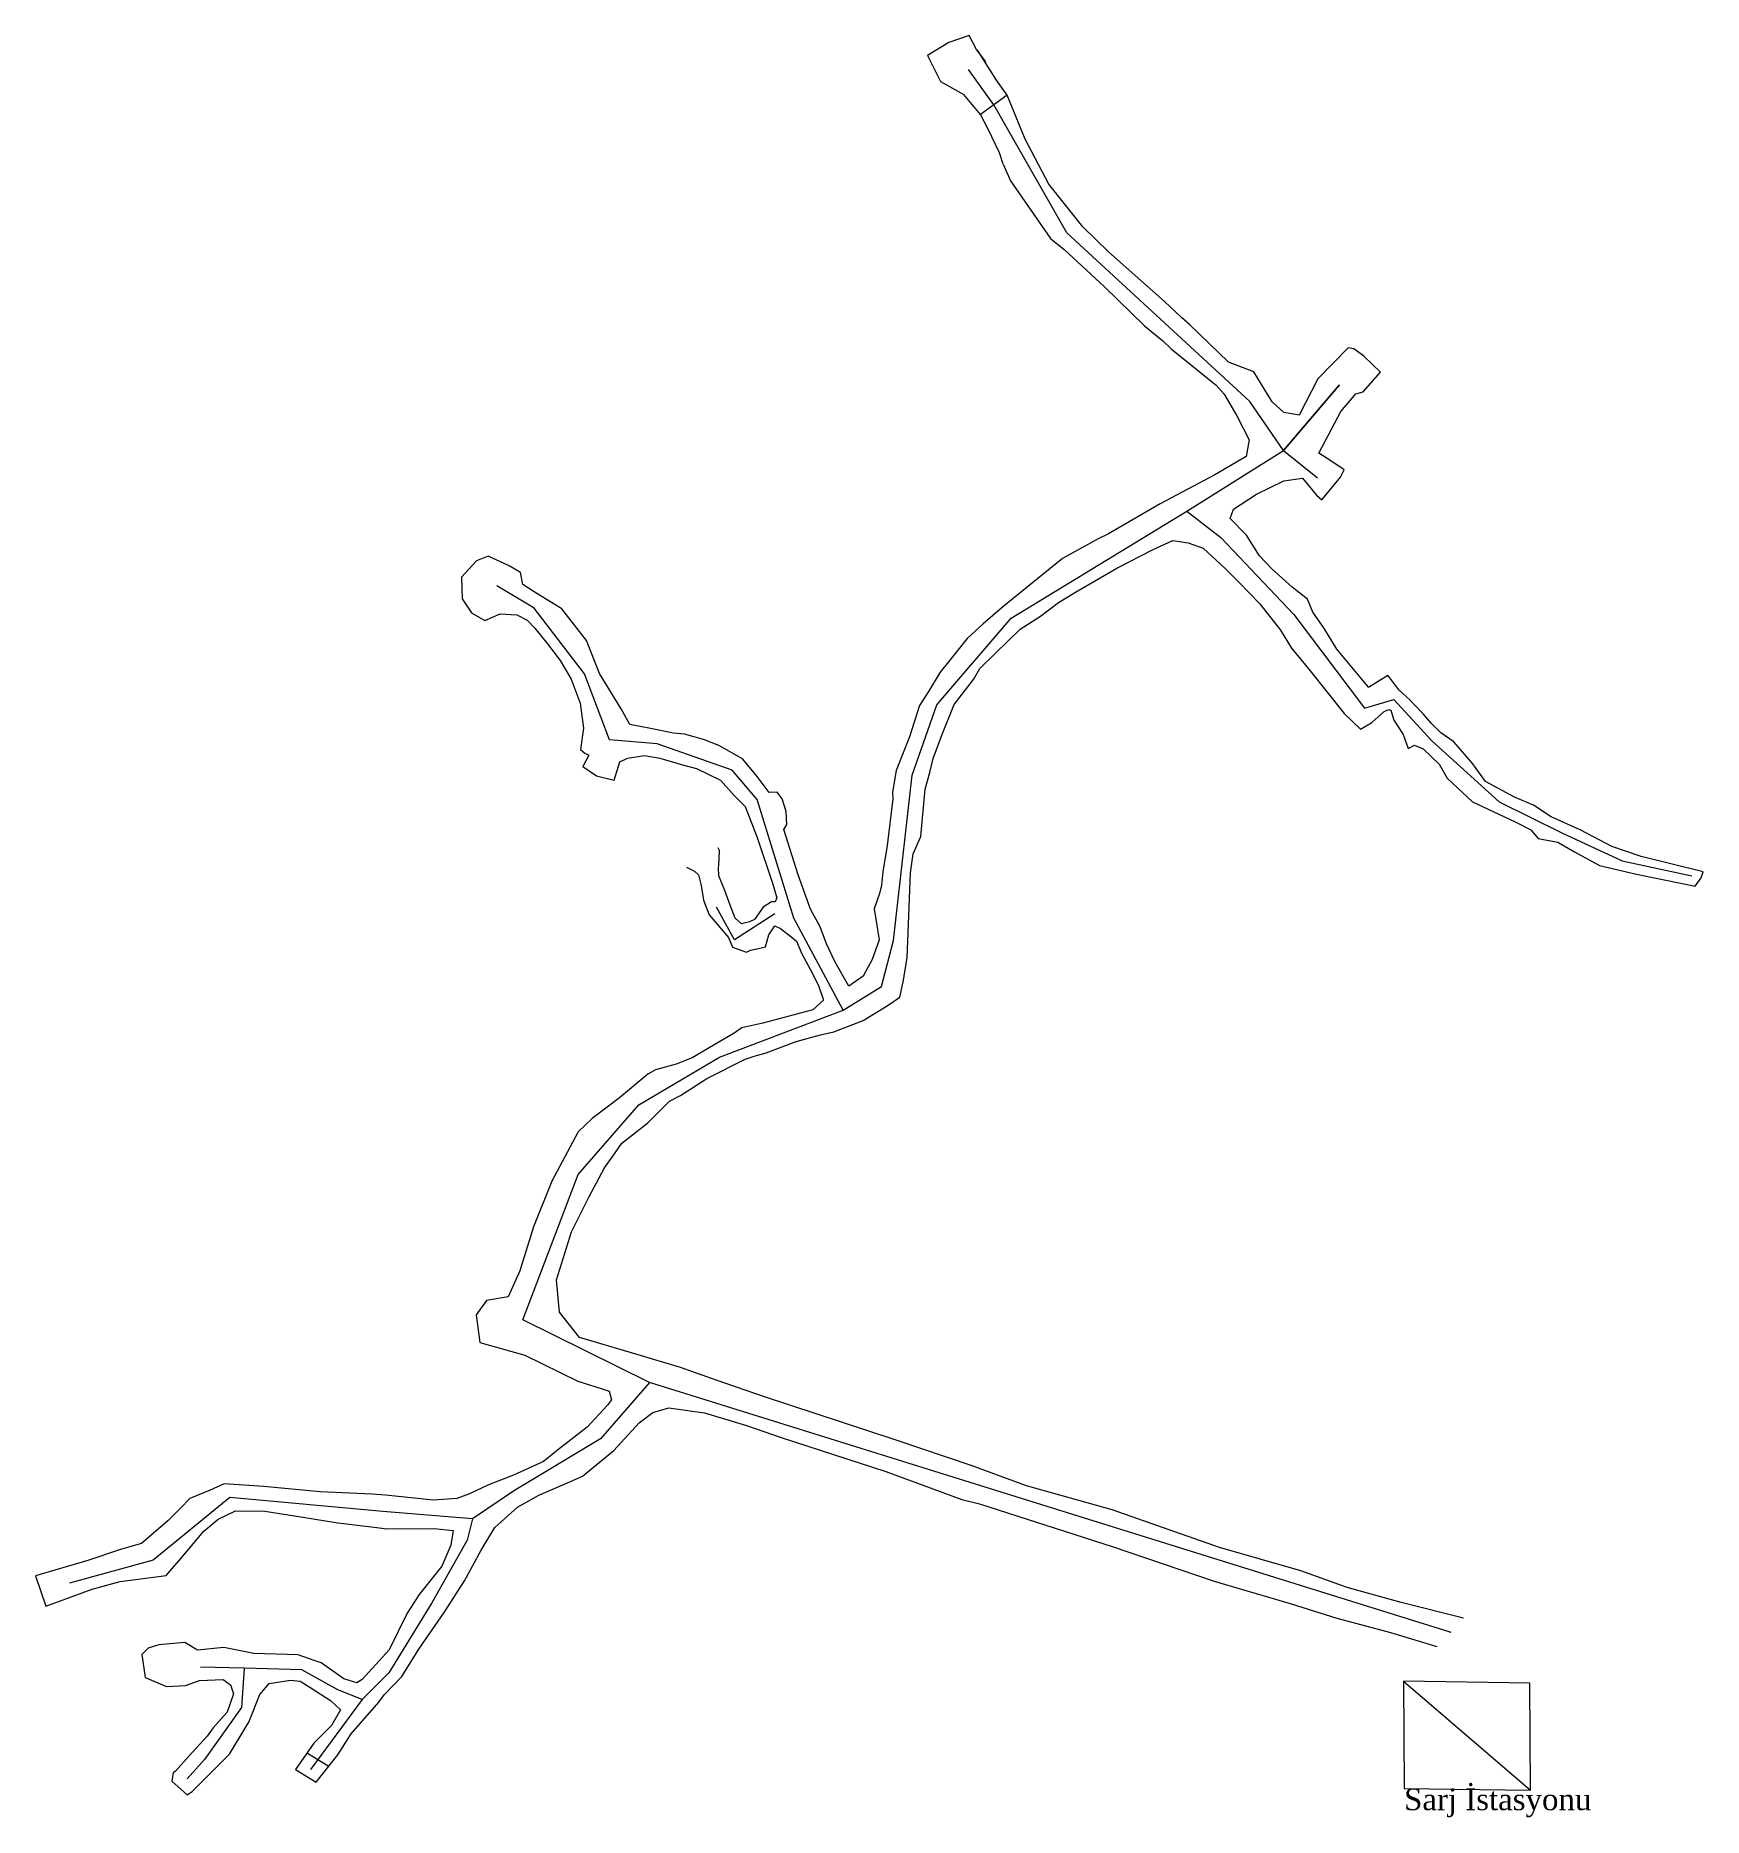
# Model space of a CAD drawing. Header units: millimetres. Extents: x 751215 to 751406, y 4171922 to 4172126.
import ezdxf

# ---------------------------------------------------------------- set-up
doc = ezdxf.new("R2010")
doc.units = ezdxf.units.MM
doc.layers.get('0').update_dxf_attribs({"color": 5, "lineweight": 0})
for name, color, linetype, lineweight in [('GEOFENCE', 1, 'Continuous', 0), ('HARAP_HARAP', 5, 'Continuous', 13), ('INIT_COORD', 2, 'Continuous', 0)]:
    doc.layers.add(name, color=color, linetype=linetype, lineweight=lineweight)
doc.styles.get("Standard").update_dxf_attribs({"font": 'times.ttf'})

msp = doc.modelspace()

# ---------------------------------------------------------------- linework, layer by layer
at = {"elevation": 753.94}
msp.add_lwpolyline([(751372.02, 4171937.21), (751372.08, 4171924.91), (751386.59, 4171924.7), (751386.53, 4171937)], close=True, dxfattribs=at)
at = {"layer": 'GEOFENCE'}
for p, q in [((751324.99, 4172118.22, 757.66), (751322.07, 4172122.26, 758.04)), ((751333.35, 4172103.53, 757.18), (751324.99, 4172118.22, 757.66)), ((751354.37, 4172084.16, 756.32), (751333.35, 4172103.53, 757.18)), ((751333.35, 4172103.53, 757.18), (751333.35, 4172103.53, 757.18)), ((751358.22, 4172078.51, 756.47), (751364.65, 4172086.05, 757.81)), ((751364.65, 4172086.05, 757.81), (751358.22, 4172078.51, 756.47)), ((751358.22, 4172078.51, 756.47), (751354.37, 4172084.16, 756.32)), ((751347.15, 4172071.55, 756.53), (751358.22, 4172078.51, 756.47)), ((751358.22, 4172078.51, 756.47), (751362.13, 4172075.4, 756.5)), ((751326.99, 4172059.27, 756.73), (751347.15, 4172071.55, 756.53)), ((751347.15, 4172071.55, 756.53), (751351.03, 4172068.54, 756.45)), ((751351.03, 4172068.54, 756.45), (751359.44, 4172059.68, 756.03)), ((751272.22, 4172060.41, 756.75), (751267.93, 4172062.98, 756.75)), ((751277.98, 4172052.88, 756.67), (751272.22, 4172060.41, 756.75)), ((751318.43, 4172049.31, 756.53), (751326.99, 4172059.27, 756.73)), ((751359.44, 4172059.68, 756.03), (751367.54, 4172048.95, 757.21)), ((751280.84, 4172045.3, 756.7), (751277.98, 4172052.88, 756.67)), ((751315.59, 4172041.26, 756.49), (751318.43, 4172049.31, 756.53)), ((751367.54, 4172048.95, 757.21), (751370.9, 4172049.93, 760.82)), ((751370.9, 4172049.93, 760.82), (751375.28, 4172045.2, 766.54)), ((751286.32, 4172044.85, 756.51), (751280.84, 4172045.3, 756.7)), ((751294.92, 4172041.83, 756.3), (751286.32, 4172044.85, 756.51)), ((751375.28, 4172045.2, 766.54), (751382.99, 4172038.2, 776.94)), ((751297.81, 4172038.46, 756.25), (751294.92, 4172041.83, 756.3)), ((751313.47, 4172022.26, 756.42), (751315.59, 4172041.26, 756.49)), ((751302.03, 4172024.82, 758.66), (751297.81, 4172038.46, 756.25)), ((751382.99, 4172038.2, 776.94), (751390.21, 4172034.63, 783.58)), ((751390.21, 4172034.63, 783.58), (751397.13, 4172031.43, 789.94)), ((751397.13, 4172031.43, 789.94), (751405.12, 4172029.69, 795.7)), ((751295.2, 4172022.35, 765.51), (751293.14, 4172026.08, 768.13)), ((751299.85, 4172025.34, 757.18), (751295.2, 4172022.35, 765.51)), ((751307.7, 4172014.25, 756.31), (751302.03, 4172024.82, 758.66)), ((751312.09, 4172016.97, 756.3), (751313.47, 4172022.26, 756.42)), ((751307.7, 4172014.25, 756.31), (751312.09, 4172016.97, 756.3)), ((751293.49, 4172008.88, 756.25), (751307.7, 4172014.25, 756.31)), ((751284.24, 4172003.38, 756.71), (751293.49, 4172008.88, 756.25)), ((751277.25, 4171995.41, 756.46), (751284.24, 4172003.38, 756.71)), ((751270.9, 4171978.71, 756.54), (751277.25, 4171995.41, 756.46)), ((751285.43, 4171971.52, 756.43), (751270.9, 4171978.71, 756.54)), ((751285.43, 4171971.52, 756.43), (751279.82, 4171965.03, 756.59)), ((751377.37, 4171942.84, 753.72), (751285.43, 4171971.52, 756.43)), ((751279.82, 4171965.03, 756.59), (751269.95, 4171959.1, 756.52)), ((751269.95, 4171959.1, 756.52), (751265.11, 4171955.88, 756.91)), ((751237.28, 4171958.33, 756.86), (751228.46, 4171951.11, 756.95)), ((751254.84, 4171956.69, 756.88), (751237.28, 4171958.33, 756.86)), ((751265.11, 4171955.88, 756.91), (751254.84, 4171956.69, 756.88)), ((751265.11, 4171955.88, 756.91), (751264.51, 4171953.4, 756.87)), ((751264.51, 4171953.4, 756.87), (751260.47, 4171946.21, 757.01)), ((751228.46, 4171951.11, 756.95), (751218.84, 4171948.47, 757.62)), ((751260.47, 4171946.21, 757.01), (751255.52, 4171938.18, 757.01)), ((751238.9, 4171938.72, 757.3), (751233.91, 4171938.83, 757.26)), ((751238.9, 4171938.72, 757.3), (751238.62, 4171934.2, 757.53)), ((751245.53, 4171938.54, 757.31), (751238.9, 4171938.72, 757.3)), ((751249.68, 4171936.21, 757.73), (751245.53, 4171938.54, 757.31)), ((751255.52, 4171938.18, 757.01), (751252.46, 4171935.11, 757.31)), ((751372.02, 4171937.21, 753.94), (751386.59, 4171924.7, 753.94)), ((751252.46, 4171935.11, 757.31), (751246.51, 4171927.07, 757.39)), ((751252.46, 4171935.11, 757.31), (751249.68, 4171936.21, 757.73)), ((751238.62, 4171934.2, 757.53), (751234.36, 4171928.24, 758.11)), ((751234.36, 4171928.24, 758.11), (751232.35, 4171926.01, 758.17))]:
    msp.add_line(p, q, dxfattribs=at)
at = {"layer": 'HARAP_HARAP', "lineweight": 0}
for p, q in [((751319.82, 4172125.36, 758.33), (751317.38, 4172123.87, 758.16)), ((751322.16, 4172126.16, 758.35), (751319.82, 4172125.36, 758.33)), ((751323.01, 4172124.56, 759.62), (751322.16, 4172126.16, 758.35)), ((751324.06, 4172123.17, 758.51), (751323.01, 4172124.56, 759.62)), ((751317.38, 4172123.87, 758.16), (751318.85, 4172120.89, 758.42)), ((751325.29, 4172121.03, 757.8), (751323.09, 4172124.5, 757.8)), ((751318.85, 4172120.89, 758.42), (751321.53, 4172119.4, 758.1)), ((751326.52, 4172119.32, 757.66), (751325.29, 4172121.03, 757.8)), ((751323.46, 4172117.12, 757.66), (751321.53, 4172119.4, 758.1)), ((751326.52, 4172119.32, 757.66), (751323.46, 4172117.12, 757.66)), ((751328.56, 4172114.26, 757.66), (751326.52, 4172119.32, 757.66)), ((751324.31, 4172115.48, 757.87), (751323.46, 4172117.12, 757.66)), ((751325.64, 4172112.71, 757.66), (751324.31, 4172115.48, 757.87)), ((751326.06, 4172111.4, 757.65), (751325.64, 4172112.71, 757.66)), ((751331.29, 4172109.11, 757.4), (751328.56, 4172114.26, 757.66)), ((751326.06, 4172111.4, 757.65), (751326.91, 4172109.5, 757.5)), ((751326.91, 4172109.5, 757.5), (751331.5, 4172102.87, 757.36)), ((751335.19, 4172104.19, 757), (751331.29, 4172109.11, 757.4)), ((751338.14, 4172101.35, 757), (751335.19, 4172104.19, 757)), ((751331.5, 4172102.87, 757.36), (751333.05, 4172101.6, 757)), ((751333.05, 4172101.6, 757), (751337.68, 4172097.33, 757)), ((751344.58, 4172095.63, 756.98), (751338.14, 4172101.35, 757)), ((751337.68, 4172097.33, 757), (751342.28, 4172092.83, 757.03)), ((751346.53, 4172093.79, 757.07), (751344.58, 4172095.63, 756.98)), ((751342.28, 4172092.83, 757.03), (751344.39, 4172091.12, 756.91)), ((751347.44, 4172092.99, 756.45), (751346.53, 4172093.79, 757.07)), ((751351.94, 4172088.68, 756.39), (751347.44, 4172092.99, 756.45)), ((751344.39, 4172091.12, 756.91), (751345.35, 4172090.19, 756.45)), ((751345.35, 4172090.19, 756.45), (751350.5, 4172086.02, 756.39)), ((751365.67, 4172090.33, 756.37), (751362.17, 4172086.74, 756.37)), ((751366.3, 4172090.2, 759.49), (751365.67, 4172090.33, 756.37)), ((751367.47, 4172089.35, 758.4), (751366.3, 4172090.2, 759.49)), ((751354.82, 4172087.55, 756.4), (751351.94, 4172088.68, 756.39)), ((751369.36, 4172087.53, 756.96), (751367.47, 4172089.35, 758.4)), ((751350.5, 4172086.02, 756.39), (751351.42, 4172084.99, 756.4)), ((751356.92, 4172084.13, 756.3), (751354.82, 4172087.55, 756.4)), ((751362.17, 4172086.74, 756.37), (751360.03, 4172082.6, 756.45)), ((751367.38, 4172085.27, 758.65), (751369.36, 4172087.53, 756.96)), ((751351.42, 4172084.99, 756.4), (751352.87, 4172082.49, 756.3)), ((751358.27, 4172082.88, 756.3), (751356.92, 4172084.13, 756.3)), ((751364.82, 4172083.01, 756.37), (751366.54, 4172085.05, 756.37)), ((751366.54, 4172085.05, 756.37), (751367.38, 4172085.27, 758.65)), ((751352.87, 4172082.49, 756.3), (751354.28, 4172079.76, 756.3)), ((751360.03, 4172082.6, 756.45), (751358.27, 4172082.88, 756.3)), ((751362.31, 4172078.22, 756.52), (751364.82, 4172083.01, 756.37)), ((751354.28, 4172079.76, 756.3), (751353.96, 4172077.84, 756.55)), ((751353.96, 4172077.84, 756.55), (751350.34, 4172075.75, 756.61)), ((751363.68, 4172077.35, 756.52), (751362.31, 4172078.22, 756.52)), ((751350.34, 4172075.75, 756.61), (751347.18, 4172074.06, 756.6)), ((751362.63, 4172072.85, 756.52), (751364.77, 4172075.46, 756.52)), ((751365.22, 4172076.32, 756.52), (751363.68, 4172077.35, 756.52)), ((751364.77, 4172075.46, 756.52), (751365.22, 4172076.32, 756.52)), ((751347.18, 4172074.06, 756.6), (751344.07, 4172072.41, 756.15)), ((751352.5, 4172071.79, 756.45), (751355.14, 4172073.52, 756.52)), ((751355.14, 4172073.52, 756.52), (751358.28, 4172075.04, 756.5)), ((751358.28, 4172075.04, 756.5), (751360.42, 4172075.35, 756.52)), ((751360.42, 4172075.35, 756.52), (751362.03, 4172073.41, 756.52)), ((751362.03, 4172073.41, 756.52), (751362.63, 4172072.85, 756.52)), ((751344.07, 4172072.41, 756.15), (751338.16, 4172068.95, 756.59)), ((751352.13, 4172070.73, 756.45), (751352.5, 4172071.79, 756.45)), ((751353.98, 4172068.79, 756.45), (751352.13, 4172070.73, 756.45)), ((751336.96, 4172068.4, 756.65), (751332.88, 4172066.14, 756.65)), ((751338.16, 4172068.95, 756.59), (751336.96, 4172068.4, 756.65)), ((751343.26, 4172067.17, 756.45), (751345.53, 4172068.19, 756.45)), ((751345.53, 4172068.19, 756.45), (751347.29, 4172067.91, 756.45)), ((751347.29, 4172067.91, 756.45), (751349.01, 4172067.33, 756.45)), ((751349.01, 4172067.33, 756.45), (751351.54, 4172064.97, 756.45)), ((751355.48, 4172066.44, 756.45), (751353.98, 4172068.79, 756.45)), ((751265.58, 4172065.85, 756.75), (751263.85, 4172063.97, 756.75)), ((751266.93, 4172066.4, 756.75), (751265.58, 4172065.85, 756.75)), ((751269.35, 4172065.29, 756.75), (751266.93, 4172066.4, 756.75)), ((751270.63, 4172064.53, 756.75), (751269.35, 4172065.29, 756.75)), ((751332.88, 4172066.14, 756.65), (751325.99, 4172060.53, 756.73)), ((751339.09, 4172065.01, 756.65), (751343.26, 4172067.17, 756.45)), ((751356.88, 4172064.94, 756.03), (751355.48, 4172066.44, 756.45)), ((751263.85, 4172063.97, 756.75), (751263.95, 4172061.5, 756.75)), ((751270.9, 4172063.13, 756.75), (751270.63, 4172064.53, 756.75)), ((751334.37, 4172062.26, 756.65), (751339.09, 4172065.01, 756.65)), ((751351.54, 4172064.97, 756.45), (751353.14, 4172063.38, 756.45)), ((751353.14, 4172063.38, 756.45), (751355.54, 4172060.93, 756.03)), ((751359.23, 4172062.85, 756.03), (751356.88, 4172064.94, 756.03)), ((751263.95, 4172061.5, 756.75), (751265.01, 4172059.87, 756.75)), ((751272.19, 4172062.29, 756.75), (751270.9, 4172063.13, 756.75)), ((751274.5, 4172060.9, 756.75), (751272.19, 4172062.29, 756.75)), ((751332.39, 4172061.09, 756.52), (751334.37, 4172062.26, 756.65)), ((751360.98, 4172061.47, 756.03), (751359.23, 4172062.85, 756.03)), ((751361.62, 4172059.95, 756.37), (751360.98, 4172061.47, 756.03)), ((751265.01, 4172059.87, 756.75), (751266.56, 4172059, 756.75)), ((751266.56, 4172059, 756.75), (751268.31, 4172059.79, 756.75)), ((751268.31, 4172059.79, 756.75), (751270.22, 4172059.65, 756.75)), ((751270.22, 4172059.65, 756.75), (751271.4, 4172059.05, 756.75)), ((751271.4, 4172059.05, 756.75), (751272.27, 4172058.14, 756.74)), ((751275.39, 4172060.33, 756.74), (751274.5, 4172060.9, 756.75)), ((751278.21, 4172056.73, 756.7), (751275.39, 4172060.33, 756.74)), ((751325.99, 4172060.53, 756.73), (751323.75, 4172058.62, 756.73)), ((751327.99, 4172058.02, 756.73), (751330.32, 4172059.51, 756.49)), ((751330.32, 4172059.51, 756.49), (751332.39, 4172061.09, 756.52)), ((751355.54, 4172060.93, 756.03), (751357.89, 4172057.89, 756.03)), ((751362.85, 4172058.17, 756.37), (751361.62, 4172059.95, 756.37)), ((751272.27, 4172058.14, 756.74), (751273.74, 4172056.31, 757.03)), ((751323.75, 4172058.62, 756.73), (751321.91, 4172056.93, 756.73)), ((751325.17, 4172055.25, 756.73), (751327.99, 4172058.02, 756.73)), ((751357.89, 4172057.89, 756.03), (751359.17, 4172055.84, 756.37)), ((751364.35, 4172055.73, 756.39), (751362.85, 4172058.17, 756.37)), ((751273.74, 4172056.31, 757.03), (751275.18, 4172054.41, 756.7)), ((751279.72, 4172052.94, 756.7), (751278.21, 4172056.73, 756.7)), ((751321.91, 4172056.93, 756.73), (751319.77, 4172054.28, 756.39)), ((751323.36, 4172053.49, 756.73), (751325.17, 4172055.25, 756.73)), ((751359.17, 4172055.84, 756.37), (751361.29, 4172053.24, 756.39)), ((751368.01, 4172051.35, 756.39), (751364.35, 4172055.73, 756.39)), ((751368.01, 4172051.35, 756.39), (751364.35, 4172055.73, 756.39)), ((751275.18, 4172054.41, 756.7), (751276.46, 4172052.27, 756.64)), ((751282.18, 4172048.87, 756.55), (751279.72, 4172052.94, 756.7)), ((751318.81, 4172053.09, 756.39), (751317.49, 4172050.84, 756.39)), ((751319.77, 4172054.28, 756.39), (751318.81, 4172053.09, 756.39)), ((751322.65, 4172052.23, 756.39), (751323.36, 4172053.49, 756.73)), ((751361.29, 4172053.24, 756.39), (751365.19, 4172048.33, 757.9)), ((751276.46, 4172052.27, 756.64), (751277.5, 4172049.52, 756.7)), ((751320.41, 4172049.38, 756.39), (751322.65, 4172052.23, 756.39)), ((751368.01, 4172051.35, 756.39), (751370.21, 4172052.75, 759.96)), ((751371.47, 4172051.06, 760.74), (751370.21, 4172052.75, 759.96)), ((751372.78, 4172049.85, 762.48), (751371.47, 4172051.06, 760.74)), ((751277.5, 4172049.52, 756.7), (751277.86, 4172046.64, 756.7)), ((751283.19, 4172047.08, 756.7), (751282.18, 4172048.87, 756.55)), ((751316.44, 4172049.25, 756.67), (751315.3, 4172045.65, 756.6)), ((751317.49, 4172050.84, 756.39), (751316.44, 4172049.25, 756.67)), ((751319, 4172045.86, 756.39), (751320.41, 4172049.38, 756.39)), ((751373.18, 4172049.44, 762.91), (751372.78, 4172049.85, 762.48)), ((751374.3, 4172048.25, 764.13), (751373.18, 4172049.44, 762.91)), ((751285.58, 4172046.59, 756.38), (751283.19, 4172047.08, 756.7)), ((751365.19, 4172048.33, 757.9), (751367.08, 4172046.55, 758.02)), ((751367.08, 4172046.55, 758.02), (751368.38, 4172047.3, 758.07)), ((751368.38, 4172047.3, 758.07), (751369.79, 4172048.57, 759.6)), ((751369.79, 4172048.57, 759.6), (751370.33, 4172048.8, 760.91)), ((751370.33, 4172048.8, 760.91), (751370.58, 4172048.7, 761.46)), ((751370.58, 4172048.7, 761.46), (751370.92, 4172047.58, 762.58)), ((751370.92, 4172047.58, 762.58), (751371.96, 4172045.92, 764.21)), ((751375.24, 4172047.17, 764.9), (751374.3, 4172048.25, 764.13)), ((751376.29, 4172046.12, 766.59), (751375.24, 4172047.17, 764.9)), ((751277.86, 4172046.64, 756.7), (751277.52, 4172044.21, 756.7)), ((751288.19, 4172046.09, 756.9), (751285.58, 4172046.59, 756.38)), ((751289.46, 4172045.94, 756.81), (751288.19, 4172046.09, 756.9)), ((751291.65, 4172045.33, 756.65), (751289.46, 4172045.94, 756.81)), ((751293.41, 4172044.65, 756.55), (751291.65, 4172045.33, 756.65)), ((751315.3, 4172045.65, 756.6), (751313.77, 4172041.8, 756.6)), ((751318.03, 4172043.17, 756.39), (751319, 4172045.86, 756.39)), ((751371.96, 4172045.92, 764.21), (751372.55, 4172044.32, 765.52)), ((751377.78, 4172045.08, 768.73), (751376.29, 4172046.12, 766.59)), ((751379.98, 4172042.56, 772.43), (751377.78, 4172045.08, 768.73)), ((751277.52, 4172044.21, 756.7), (751278.01, 4172043.79, 756.7)), ((751278.48, 4172043.53, 756.7), (751277.79, 4172042.24, 756.7)), ((751278.01, 4172043.79, 756.7), (751278.48, 4172043.53, 756.7)), ((751281.38, 4172040.66, 756.7), (751282.03, 4172042.79, 756.7)), ((751282.03, 4172042.79, 756.7), (751282.93, 4172043.22, 756.7)), ((751282.93, 4172043.22, 756.7), (751284.88, 4172043.52, 756.38)), ((751284.88, 4172043.52, 756.38), (751286.63, 4172043.22, 756.38)), ((751286.63, 4172043.22, 756.38), (751289.23, 4172042.44, 756.91)), ((751296.11, 4172043.12, 756.3), (751293.41, 4172044.65, 756.55)), ((751297.7, 4172041.26, 756.3), (751296.11, 4172043.12, 756.3)), ((751317.65, 4172041.55, 756.39), (751318.03, 4172043.17, 756.39)), ((751372.55, 4172044.32, 765.52), (751373.26, 4172044.68, 765.73)), ((751373.26, 4172044.68, 765.73), (751374.28, 4172044.27, 766.48)), ((751374.28, 4172044.27, 766.48), (751376.12, 4172042.5, 768.79)), ((751277.79, 4172042.24, 756.7), (751279.38, 4172041.18, 756.7)), ((751279.38, 4172041.18, 756.7), (751281.38, 4172040.66, 756.7)), ((751289.23, 4172042.44, 756.91), (751290.85, 4172042, 756.61)), ((751290.85, 4172042, 756.61), (751293.6, 4172040.69, 756.3)), ((751293.6, 4172040.69, 756.3), (751295.17, 4172038.9, 756.3)), ((751298.48, 4172040.18, 756.1), (751297.7, 4172041.26, 756.3)), ((751313.77, 4172041.8, 756.6), (751313.36, 4172039.3, 756.49)), ((751317.08, 4172039.63, 756.39), (751317.65, 4172041.55, 756.39)), ((751376.12, 4172042.5, 768.79), (751377.04, 4172040.91, 771.61)), ((751377.04, 4172040.91, 771.61), (751379.95, 4172038.17, 774.47)), ((751381.42, 4172040.53, 774.82), (751379.98, 4172042.56, 772.43)), ((751295.17, 4172038.9, 756.3), (751296.42, 4172037.65, 756.4)), ((751299.2, 4172039.27, 756.1), (751298.48, 4172040.18, 756.1)), ((751300.09, 4172039.28, 756.4), (751299.2, 4172039.27, 756.1)), ((751300.69, 4172038.53, 756.1), (751300.09, 4172039.28, 756.4)), ((751313.36, 4172039.3, 756.49), (751313.38, 4172038.52, 756.37)), ((751316.61, 4172034.2, 756.67), (751317.08, 4172039.63, 756.39)), ((751384.77, 4172038.74, 778.17), (751381.42, 4172040.53, 774.82)), ((751386.94, 4172037.8, 779.97), (751384.77, 4172038.74, 778.17)), ((751296.42, 4172037.65, 756.4), (751297.82, 4172034.11, 756.44)), ((751301.12, 4172037.09, 756.1), (751300.69, 4172038.53, 756.1)), ((751301.2, 4172035.58, 756.1), (751301.12, 4172037.09, 756.1)), ((751313.38, 4172038.52, 756.37), (751312.75, 4172033.16, 756.37)), ((751379.95, 4172038.17, 774.47), (751384.84, 4172035.88, 779.33)), ((751388.96, 4172036.47, 782.29), (751386.94, 4172037.8, 779.97)), ((751300.87, 4172035.01, 756.44), (751301.2, 4172035.58, 756.1)), ((751302.51, 4172029.81, 756.44), (751300.87, 4172035.01, 756.44)), ((751384.84, 4172035.88, 779.33), (751386.64, 4172034.98, 780.98)), ((751386.64, 4172034.98, 780.98), (751387.48, 4172033.99, 781.84)), ((751392.37, 4172034.92, 784.63), (751388.96, 4172036.47, 782.29)), ((751395.94, 4172033.06, 788.69), (751392.37, 4172034.92, 784.63)), ((751293.52, 4172032.54, 772.42), (751293.32, 4172032.91, 772.29)), ((751293.4, 4172030.91, 770.66), (751293.5, 4172032.54, 771.92)), ((751297.82, 4172034.11, 756.44), (751299.62, 4172028.75, 756.43)), ((751312.75, 4172033.16, 756.37), (751312.24, 4172030.16, 756.85)), ((751315.72, 4172032.23, 756.37), (751316.61, 4172034.2, 756.67)), ((751387.48, 4172033.99, 781.84), (751389.74, 4172033.56, 783.7)), ((751389.74, 4172033.56, 783.7), (751391.64, 4172032.46, 785.11)), ((751391.64, 4172032.46, 785.11), (751394.5, 4172030.87, 787.18)), ((751399.29, 4172031.9, 792), (751395.94, 4172033.06, 788.69)), ((751289.68, 4172030.69, 771.85), (751290.6, 4172030.23, 771.43)), ((751293.37, 4172030.62, 770.67), (751293.4, 4172030.91, 770.66)), ((751293.4, 4172029.71, 770.14), (751293.37, 4172030.62, 770.67)), ((751315.42, 4172030.04, 756.66), (751315.72, 4172032.23, 756.37)), ((751394.5, 4172030.87, 787.18), (751398.78, 4172029.88, 791.9)), ((751406.44, 4172030.16, 796.62), (751399.29, 4172031.9, 792)), ((751290.6, 4172030.23, 771.43), (751291.08, 4172029.82, 770.75)), ((751291.08, 4172029.82, 770.75), (751291.3, 4172028.88, 770.24)), ((751291.3, 4172028.88, 770.24), (751291.37, 4172028.58, 770.02)), ((751291.37, 4172028.58, 770.02), (751291.63, 4172026.89, 768.95)), ((751294.11, 4172027.99, 768.56), (751293.4, 4172029.71, 770.14)), ((751299.62, 4172028.75, 756.43), (751300.05, 4172027.18, 756.44)), ((751303.92, 4172025.85, 756.41), (751302.51, 4172029.81, 756.44)), ((751312.09, 4172028.63, 756.67), (751311.84, 4172027.67, 756.74)), ((751312.24, 4172030.16, 756.85), (751312.09, 4172028.63, 756.67)), ((751315.16, 4172023.16, 756.52), (751315.42, 4172030.04, 756.66)), ((751398.78, 4172029.88, 791.9), (751405.52, 4172028.5, 796)), ((751405.52, 4172028.5, 796), (751406.21, 4172029.45, 796.49)), ((751406.21, 4172029.45, 796.49), (751406.44, 4172030.16, 796.62)), ((751291.63, 4172026.89, 768.95), (751292.3, 4172025.23, 768.54)), ((751294.72, 4172026.33, 767.08), (751294.11, 4172027.99, 768.56)), ((751295.3, 4172024.82, 766.29), (751294.72, 4172026.33, 767.08)), ((751299.47, 4172026.7, 758.22), (751298.51, 4172026.11, 761.05)), ((751299.89, 4172026.72, 757.53), (751299.47, 4172026.7, 758.22)), ((751300.05, 4172027.18, 756.44), (751299.89, 4172026.71, 756.4)), ((751311.84, 4172027.67, 756.74), (751311.25, 4172025.92, 756.73)), ((751292.3, 4172025.23, 768.54), (751293.81, 4172023.4, 767.18)), ((751296, 4172024.19, 765.18), (751295.3, 4172024.82, 766.29)), ((751296.91, 4172024.42, 763.23), (751296, 4172024.19, 765.18)), ((751297.51, 4172024.69, 760.63), (751296.91, 4172024.42, 763.23)), ((751298.51, 4172026.11, 761.05), (751297.51, 4172024.69, 760.63)), ((751305.04, 4172023.85, 756.39), (751303.92, 4172025.85, 756.41)), ((751311.25, 4172025.92, 756.73), (751311.83, 4172022.34, 756.38)), ((751293.81, 4172023.4, 767.18), (751294.52, 4172022.61, 766.41)), ((751294.52, 4172022.61, 766.41), (751294.98, 4172021.51, 766.24)), ((751298.78, 4172021.55, 763.94), (751299.13, 4172022.92, 761.5)), ((751299.13, 4172022.92, 761.5), (751299.82, 4172023.96, 757.95)), ((751299.82, 4172023.96, 757.95), (751300.47, 4172023.64, 763.87)), ((751300.47, 4172023.64, 756.3), (751301.66, 4172022.73, 756.32)), ((751301.66, 4172022.73, 756.32), (751302.32, 4172022.2, 756.36)), ((751305.76, 4172021.89, 756.35), (751305.04, 4172023.85, 756.39)), ((751311.83, 4172022.34, 756.38), (751311.03, 4172020.09, 756.36)), ((751315.02, 4172020.33, 756.37), (751315.16, 4172023.16, 756.52)), ((751294.98, 4172021.51, 766.24), (751296.59, 4172020.91, 765.22)), ((751296.59, 4172020.91, 765.22), (751297.05, 4172021.17, 764.63)), ((751297.05, 4172021.17, 764.63), (751297.95, 4172021.36, 764.42)), ((751297.95, 4172021.36, 764.42), (751298.78, 4172021.55, 763.94)), ((751302.32, 4172022.2, 756.36), (751302.93, 4172020.75, 756.32)), ((751302.93, 4172020.75, 756.32), (751304.15, 4172018.46, 756.13)), ((751306.76, 4172019.77, 756.15), (751305.76, 4172021.89, 756.35)), ((751314.79, 4172018.85, 756.31), (751315.02, 4172020.33, 756.37)), ((751304.15, 4172018.46, 756.13), (751304.88, 4172016.98, 756.48)), ((751308.33, 4172017.04, 756.53), (751306.76, 4172019.77, 756.15)), ((751309.97, 4172018.17, 756.24), (751308.33, 4172017.04, 756.53)), ((751311.03, 4172020.09, 756.36), (751309.97, 4172018.17, 756.24)), ((751314.58, 4172017.52, 756.31), (751314.79, 4172018.85, 756.31)), ((751304.88, 4172016.98, 756.48), (751305.42, 4172015.42, 756.34)), ((751314.2, 4172015.77, 756.36), (751314.58, 4172017.52, 756.31)), ((751304.19, 4172014.31, 756.12), (751298.47, 4172012.79, 756.28)), ((751305.42, 4172015.42, 756.34), (751304.19, 4172014.31, 756.12)), ((751309.98, 4172013.08, 756.27), (751312.85, 4172014.84, 756.09)), ((751312.85, 4172014.84, 756.09), (751314.2, 4172015.77, 756.36)), ((751296.05, 4172012.23, 756.41), (751295.15, 4172011.62, 756.27)), ((751298.47, 4172012.79, 756.28), (751296.05, 4172012.23, 756.41)), ((751306.63, 4172011.77, 756.21), (751309.98, 4172013.08, 756.27)), ((751295.15, 4172011.62, 756.27), (751290.33, 4172008.8, 756.23)), ((751298.84, 4172009.38, 756.11), (751302.29, 4172010.67, 756.22)), ((751302.29, 4172010.67, 756.22), (751305.07, 4172011.42, 756.09)), ((751305.07, 4172011.42, 756.09), (751306.63, 4172011.77, 756.21)), ((751288.5, 4172008.07, 756.89), (751286.14, 4172007.41, 756.64)), ((751290.33, 4172008.8, 756.23), (751288.5, 4172008.07, 756.89)), ((751292.04, 4172006.44, 756.23), (751296.43, 4172008.65, 756.27)), ((751296.43, 4172008.65, 756.27), (751297.48, 4172008.97, 756.19)), ((751297.48, 4172008.97, 756.19), (751298.84, 4172009.38, 756.11)), ((751285.25, 4172006.91, 756.64), (751281.99, 4172004.19, 756.69)), ((751286.14, 4172007.41, 756.64), (751285.25, 4172006.91, 756.64)), ((751289.01, 4172004.46, 756.21), (751292.04, 4172006.44, 756.23)), ((751281.99, 4172004.19, 756.69), (751278.86, 4172001.84, 756.97)), ((751285.27, 4172001.32, 756.79), (751287.74, 4172003.82, 756.68)), ((751287.74, 4172003.82, 756.21), (751289.01, 4172004.46, 756.21)), ((751278.86, 4172001.84, 756.97), (751277.27, 4172000.28, 756.86)), ((751277.27, 4172000.28, 756.86), (751274.22, 4171994.65, 756.49)), ((751282.29, 4171998.99, 756.65), (751285.27, 4172001.32, 756.79)), ((751281.24, 4171997.49, 756.53), (751282.29, 4171998.99, 756.65)), ((751278.43, 4171992.73, 756.49), (751280.29, 4171996.16, 756.42)), ((751280.29, 4171996.16, 756.42), (751281.24, 4171997.49, 756.53)), ((751274.22, 4171994.65, 756.49), (751272.14, 4171989.38, 756.49)), ((751276.51, 4171988.81, 756.49), (751278.43, 4171992.73, 756.49)), ((751272.14, 4171989.38, 756.49), (751270.57, 4171984.34, 756.44)), ((751274.76, 4171983.3, 756.44), (751276.51, 4171988.81, 756.49)), ((751270.57, 4171984.34, 756.44), (751269.21, 4171981.37, 756.47)), ((751269.21, 4171981.37, 756.47), (751266.73, 4171980.93, 756.47)), ((751275.1, 4171979.61, 756.47), (751274.76, 4171983.3, 756.44)), ((751266.73, 4171980.93, 756.47), (751265.55, 4171979.28, 756.47)), ((751265.55, 4171979.28, 756.47), (751265.97, 4171976.12, 756.87)), ((751277.43, 4171976.67, 756.72), (751275.1, 4171979.61, 756.47)), ((751265.97, 4171976.12, 756.87), (751271.12, 4171974.66, 756.93)), ((751284.13, 4171974.7, 756.66), (751277.43, 4171976.67, 756.72)), ((751271.12, 4171974.66, 756.93), (751277.21, 4171971.68, 756.82)), ((751289.02, 4171973.24, 756.45), (751284.13, 4171974.7, 756.66)), ((751293.23, 4171971.74, 756.4), (751289.02, 4171973.24, 756.45)), ((751277.21, 4171971.68, 756.82), (751280.03, 4171970.79, 756.37)), ((751298.67, 4171969.87, 756.06), (751293.23, 4171971.74, 756.4)), ((751280.03, 4171970.79, 756.37), (751280.83, 4171970.54, 756.2)), ((751281.08, 4171969.52, 756.2), (751280.63, 4171968.91, 756.6)), ((751280.83, 4171970.54, 756.2), (751281.08, 4171969.52, 756.2)), ((751313.55, 4171964.98, 755.9), (751298.67, 4171969.87, 756.06)), ((751280.63, 4171968.91, 756.6), (751278.29, 4171966.37, 756.53)), ((751284.25, 4171966.88, 756.73), (751285.82, 4171968.07, 756.19)), ((751285.82, 4171968.07, 756.19), (751287.65, 4171968.6, 756.2)), ((751287.65, 4171968.6, 756.2), (751291.78, 4171968.04, 756.4)), ((751291.78, 4171968.04, 756.4), (751296.6, 4171966.56, 756.1)), ((751278.29, 4171966.37, 756.53), (751274.88, 4171963.75, 756.3)), ((751281.36, 4171963.69, 756.65), (751284.25, 4171966.88, 756.73)), ((751296.6, 4171966.56, 756.1), (751300.56, 4171965.21, 756.02)), ((751300.56, 4171965.21, 756.02), (751312.59, 4171961.28, 755.85)), ((751322.51, 4171961.94, 755.84), (751313.55, 4171964.98, 755.9)), ((751274.88, 4171963.75, 756.3), (751273.27, 4171962.46, 756.3)), ((751277.74, 4171960.77, 756.3), (751281.36, 4171963.69, 756.65)), ((751269.83, 4171960.88, 756.57), (751266.95, 4171959.75, 756.6)), ((751273.27, 4171962.46, 756.3), (751269.83, 4171960.88, 756.57)), ((751312.59, 4171961.28, 755.85), (751321.32, 4171958.07, 755.86)), ((751328.74, 4171959.65, 755.66), (751322.51, 4171961.94, 755.84)), ((751234.99, 4171959.16, 757.11), (751232.67, 4171958.2, 757.35)), ((751236.63, 4171959.88, 756.87), (751234.99, 4171959.16, 757.11)), ((751241.18, 4171959.58, 757.28), (751236.63, 4171959.88, 756.87)), ((751247.64, 4171958.96, 756.73), (751241.18, 4171959.58, 757.28)), ((751253.6, 4171958.69, 756.78), (751247.64, 4171958.96, 756.73)), ((751266.95, 4171959.75, 756.6), (751264.77, 4171958.74, 757.15)), ((751272.73, 4171958.57, 756.3), (751276.03, 4171960.01, 756.3)), ((751276.03, 4171960.01, 756.3), (751277.74, 4171960.77, 756.3)), ((751338.55, 4171956.89, 755.59), (751328.74, 4171959.65, 755.66)), ((751231.57, 4171957.06, 756.95), (751230.14, 4171955.62, 756.95)), ((751232.67, 4171958.2, 757.35), (751231.57, 4171957.06, 756.95)), ((751235.94, 4171955.81, 757.18), (751237.93, 4171956.77, 756.85)), ((751237.93, 4171956.77, 756.85), (751241.27, 4171956.73, 756.68)), ((751255.13, 4171958.57, 756.81), (751253.6, 4171958.69, 756.78)), ((751260.65, 4171958.02, 756.81), (751255.13, 4171958.57, 756.81)), ((751263.31, 4171958.2, 756.85), (751260.65, 4171958.02, 756.81)), ((751264.77, 4171958.74, 757.15), (751263.31, 4171958.2, 756.85)), ((751267.7, 4171954.88, 757.08), (751270.29, 4171957.19, 756.62)), ((751270.29, 4171957.19, 756.62), (751272.73, 4171958.57, 756.3)), ((751321.32, 4171958.07, 755.86), (751323.35, 4171957.58, 755.64)), ((751323.35, 4171957.58, 755.64), (751338.58, 4171952.68, 755.48)), ((751350.9, 4171952.57, 755.22), (751338.55, 4171956.89, 755.59)), ((751230.14, 4171955.62, 756.95), (751227.13, 4171953.03, 756.95)), ((751234.27, 4171954.44, 757.34), (751235.94, 4171955.81, 757.18)), ((751241.27, 4171956.73, 756.68), (751245.43, 4171956.08, 756.66)), ((751245.43, 4171956.08, 756.66), (751249.67, 4171955.4, 757.02)), ((751249.67, 4171955.4, 757.02), (751253.82, 4171954.9, 757.1)), ((751253.82, 4171954.9, 757.1), (751255.3, 4171954.72, 756.81)), ((751255.3, 4171954.72, 756.81), (751260.72, 4171954.75, 756.81)), ((751260.72, 4171954.75, 756.81), (751262.9, 4171954.54, 756.87)), ((751266.11, 4171952.25, 756.87), (751267.7, 4171954.88, 757.08)), ((751227.13, 4171953.03, 756.95), (751224.81, 4171952.37, 757.85)), ((751231.66, 4171951.35, 756.95), (751234.27, 4171954.44, 757.34)), ((751262.63, 4171952.85, 756.87), (751261.62, 4171950.42, 756.87)), ((751262.9, 4171954.54, 756.87), (751262.63, 4171952.85, 756.87)), ((751338.58, 4171952.68, 755.48), (751350.26, 4171948.7, 755)), ((751220.96, 4171951.09, 758.11), (751214.97, 4171949.31, 757.85)), ((751224.81, 4171952.37, 757.85), (751220.96, 4171951.09, 758.11)), ((751229.97, 4171949.35, 756.95), (751231.66, 4171951.35, 756.95)), ((751264.2, 4171948.76, 756.87), (751266.11, 4171952.25, 756.87)), ((751360.22, 4171949.89, 754.84), (751350.9, 4171952.57, 755.22)), ((751214.97, 4171949.31, 757.85), (751216.14, 4171945.84, 757.85)), ((751221.47, 4171947.8, 758.34), (751224.69, 4171948.68, 758.11)), ((751224.69, 4171948.68, 758.11), (751229.97, 4171949.35, 756.95)), ((751261.62, 4171950.42, 756.87), (751258.99, 4171947.18, 757.01)), ((751261.95, 4171945.24, 757.01), (751264.2, 4171948.76, 756.87)), ((751350.26, 4171948.7, 755), (751359.02, 4171946.16, 754.69)), ((751365.54, 4171947.98, 754.49), (751360.22, 4171949.89, 754.84)), ((751216.14, 4171945.84, 757.85), (751221.47, 4171947.8, 758.34)), ((751258.99, 4171947.18, 757.01), (751257.63, 4171945.02, 757.01)), ((751371.76, 4171946.26, 754.02), (751365.54, 4171947.98, 754.49)), ((751257.63, 4171945.02, 757.01), (751255.56, 4171940.83, 757.01)), ((751258.95, 4171940.91, 757.01), (751261.95, 4171945.24, 757.01)), ((751359.02, 4171946.16, 754.69), (751364.38, 4171944.44, 754.47)), ((751378.91, 4171944.46, 753.65), (751371.76, 4171946.26, 754.02)), ((751364.38, 4171944.44, 754.47), (751370.54, 4171942.83, 754.02)), ((751370.54, 4171942.83, 754.02), (751375.83, 4171941.22, 753.78)), ((751227.89, 4171941, 757.09), (751227.16, 4171940.3, 757.2)), ((751229.12, 4171941.38, 757.09), (751227.89, 4171941, 757.09)), ((751232.1, 4171941.68, 757.09), (751229.12, 4171941.38, 757.09)), ((751233.56, 4171940.77, 757.09), (751232.1, 4171941.68, 757.09)), ((751236.56, 4171941.1, 757.4), (751233.56, 4171940.77, 757.09)), ((751240.02, 4171940.39, 757.41), (751236.56, 4171941.1, 757.4)), ((751245.11, 4171940.23, 757.46), (751240.02, 4171940.39, 757.41)), ((751255.56, 4171940.83, 757.01), (751252.45, 4171937.42, 757.01)), ((751257.02, 4171937.77, 757.01), (751258.95, 4171940.91, 757.01)), ((751227.16, 4171940.3, 757.2), (751227.54, 4171937.66, 757.2)), ((751246.95, 4171939.61, 757.34), (751245.11, 4171940.23, 757.46)), ((751247.74, 4171939.31, 757.23), (751246.95, 4171939.61, 757.34)), ((751250.37, 4171937.5, 757.47), (751247.74, 4171939.31, 757.23)), ((751227.54, 4171937.66, 757.2), (751230, 4171936.62, 757.09)), ((751230, 4171936.62, 757.09), (751232.17, 4171936.74, 757.09)), ((751232.17, 4171936.74, 757.09), (751233.79, 4171937.29, 757.09)), ((751233.79, 4171937.29, 757.09), (751236.51, 4171937.42, 757.4)), ((751236.51, 4171937.42, 757.4), (751237.35, 4171936.82, 757.2)), ((751237.35, 4171936.82, 757.2), (751237.7, 4171935.76, 757.2)), ((751240.7, 4171935.71, 757.2), (751241.8, 4171936.97, 757.2)), ((751241.8, 4171936.97, 757.2), (751244.24, 4171937.33, 757.49)), ((751244.24, 4171937.33, 757.49), (751245.34, 4171937.24, 757.27)), ((751245.34, 4171937.24, 757.27), (751246.55, 4171936.44, 757.04)), ((751246.55, 4171936.44, 757.04), (751248.84, 4171935.02, 757.97)), ((751251.83, 4171937.02, 757.47), (751250.37, 4171937.5, 757.47)), ((751252.45, 4171937.42, 757.01), (751251.83, 4171937.02, 757.47)), ((751255, 4171935.66, 757.01), (751257.02, 4171937.77, 757.01)), ((751237.7, 4171935.76, 757.2), (751236.97, 4171933.68, 758.03)), ((751239.43, 4171932.53, 757.59), (751240.7, 4171935.71, 757.2)), ((751248.84, 4171935.02, 757.97), (751249.97, 4171933.93, 757.71)), ((751251.19, 4171931.16, 757.37), (751254.36, 4171934.83, 757.37)), ((751254.36, 4171934.83, 757.37), (751255, 4171935.66, 757.01)), ((751236.97, 4171933.68, 758.03), (751235.35, 4171931.85, 757.45)), ((751239.14, 4171932.03, 757.83), (751239.43, 4171932.53, 757.59)), ((751249.97, 4171933.93, 757.71), (751248.94, 4171932.12, 757.37)), ((751234.65, 4171930.91, 757.69), (751232.61, 4171928.65, 758.19)), ((751235.35, 4171931.85, 757.45), (751234.65, 4171930.91, 757.69)), ((751237.23, 4171928.85, 757.63), (751239.14, 4171932.03, 757.83)), ((751248.94, 4171932.12, 757.37), (751246.92, 4171930.1, 757.4)), ((751249.66, 4171928.77, 757.4), (751251.19, 4171931.16, 757.37)), ((751232.61, 4171928.65, 758.19), (751231.03, 4171926.9, 758.91)), ((751232.94, 4171924.56, 758.92), (751237.23, 4171928.85, 757.63)), ((751246.92, 4171930.1, 757.4), (751244.79, 4171927.07, 757.4)), ((751246.17, 4171928.94, 757.4), (751248.56, 4171927.51, 757.4)), ((751247.18, 4171925.64, 757.4), (751249.66, 4171928.77, 757.4)), ((751230.74, 4171926.68, 758.2), (751230.61, 4171925.73, 758.2)), ((751231.03, 4171926.9, 758.2), (751230.74, 4171926.68, 758.2)), ((751244.79, 4171927.07, 757.4), (751247.18, 4171925.64, 757.4)), ((751244.79, 4171927.07, 757.4), (751247.18, 4171925.64, 757.4)), ((751244.79, 4171927.07, 757.4), (751247.18, 4171925.64, 757.4)), ((751230.61, 4171925.73, 758.2), (751232.35, 4171924.17, 758.2)), ((751232.35, 4171924.17, 758.2), (751232.94, 4171924.56, 758.2))]:
    msp.add_line(p, q, dxfattribs=at)
at = {"layer": 'INIT_COORD'}
msp.add_point((751377.37, 4171942.84, 753.72), dxfattribs=at)

# ---------------------------------------------------------------- texts
at = {"insert": (751372.08, 4171924.91, 753.94), "char_height": 2.5, "width": 20.305, "attachment_point": 1}
msp.add_mtext('{Sarj İstasyonu}', dxfattribs=at)

doc.saveas('drawing.dxf')
